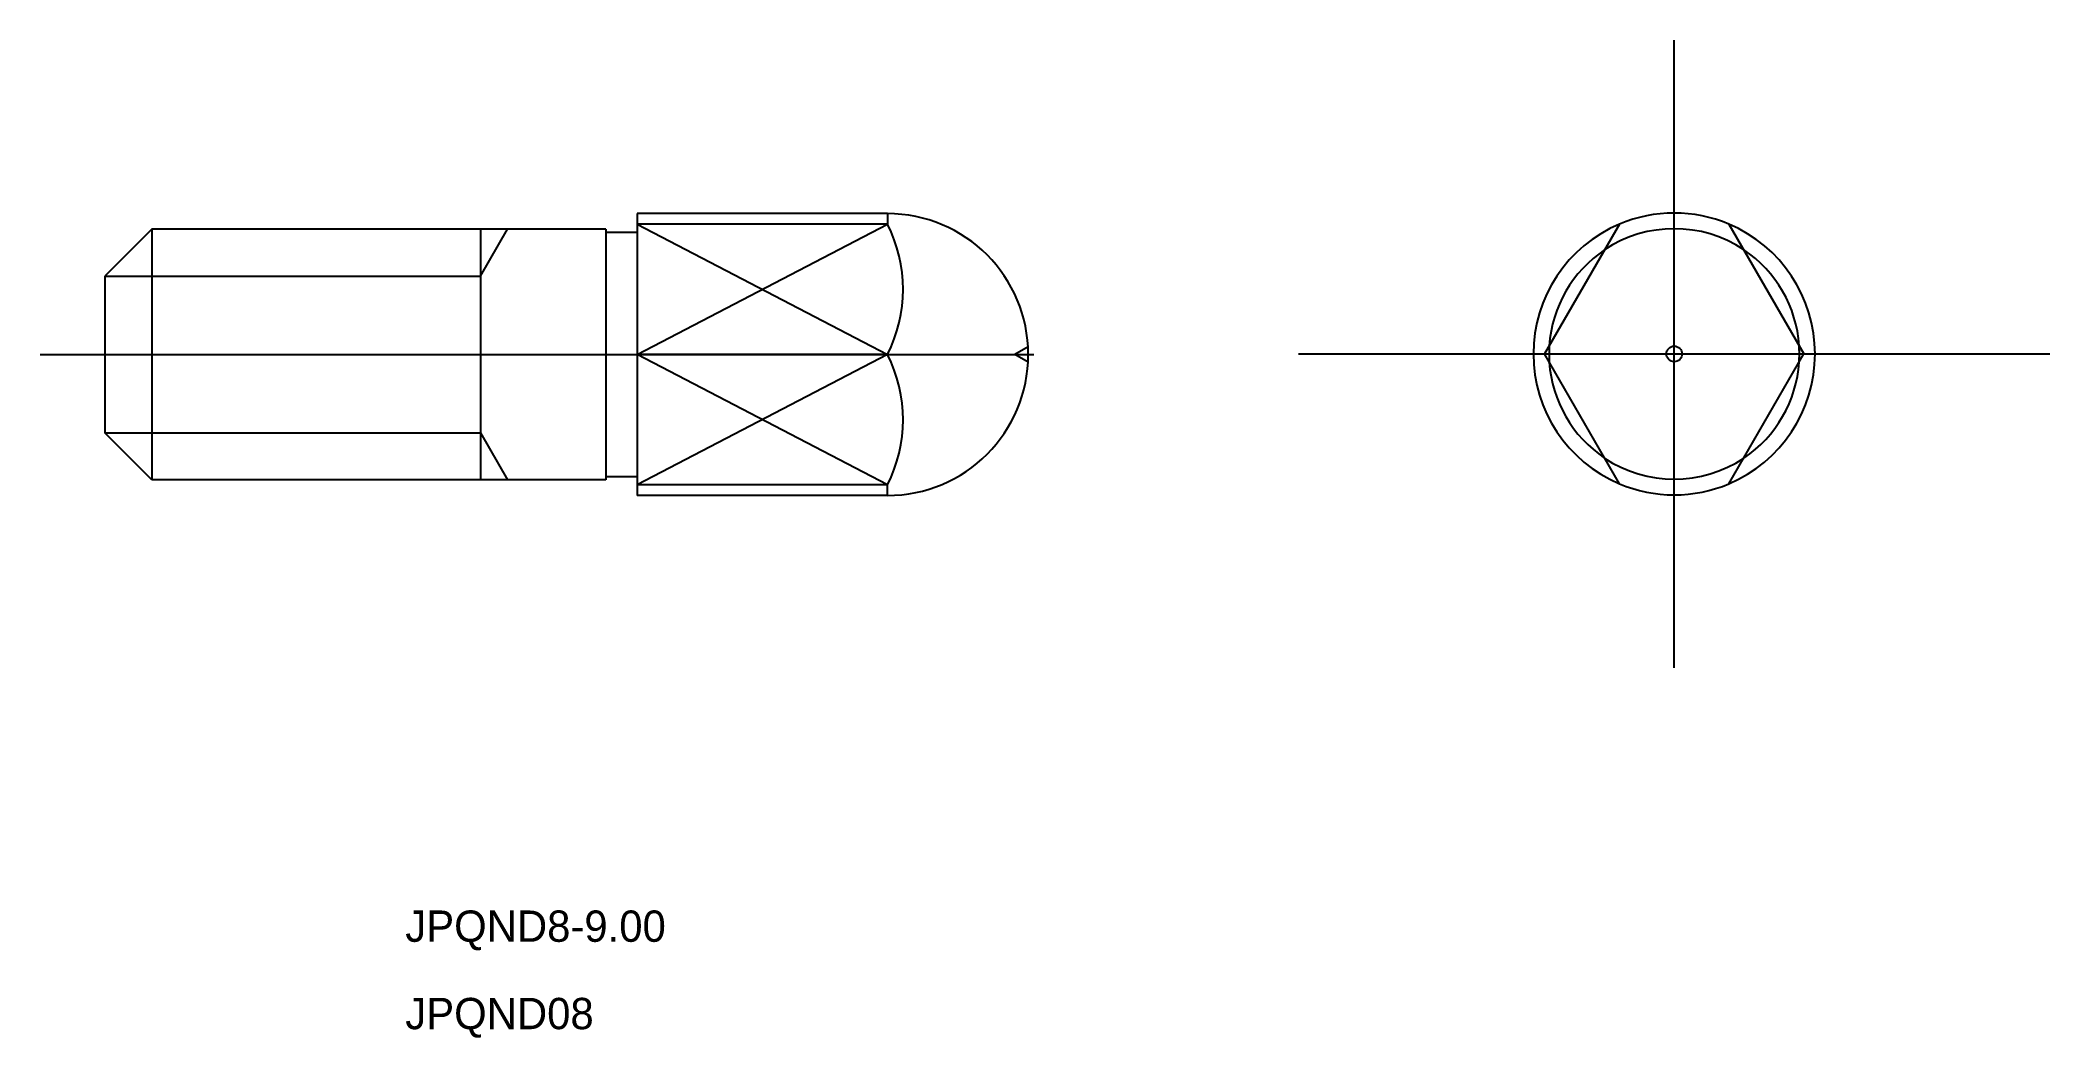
# Model space of a CAD drawing. Extents: x 545 to 609.2, y 570.8 to 602.7.
import ezdxf

# ---------------------------------------------------------------- set-up
doc = ezdxf.new("R2010")
doc.units = 0
for name, pattern in [('CENTER', [50.8, 31.75, -6.35, 6.35, -6.35]), ('DASHED', [19.05, 12.7, -6.35]), ('PHANTOM', [63.5, 31.75, -6.35, 6.35, -6.35, 6.35, -6.35])]:
    doc.linetypes.add(name, pattern=pattern)
doc.layers.get('0').update_dxf_attribs({"linetype": 'CONTINUOUS'})
doc.layers.add('CENTER', color=1, linetype='CENTER')

msp = doc.modelspace()

# ---------------------------------------------------------------- linework, layer by layer
at = {"color": 7, "linetype": 'CONTINUOUS'}
for p, q in [((564.025, 597.166), (564.025, 588.166)), ((572.025, 597.166), (564.025, 597.166)), ((572.025, 597.166), (572.025, 596.831)), ((548.525, 596.666), (547.025, 595.166)), ((563.025, 596.666), (548.525, 596.666)), ((548.525, 596.666), (548.525, 588.666)), ((559.025, 596.666), (559.025, 588.666)), ((563.025, 596.666), (563.025, 588.666)), ((564.025, 596.566), (563.025, 596.566)), ((572.025, 596.831), (564.025, 596.831)), ((595.412, 596.831), (593.019, 592.685)), ((598.912, 596.831), (601.306, 592.685)), ((547.025, 595.166), (547.025, 590.166)), ((572.025, 592.666), (564.025, 592.666)), ((595.412, 588.539), (593.019, 592.685)), ((598.912, 588.539), (601.306, 592.685)), ((548.525, 588.666), (547.025, 590.166)), ((564.025, 588.766), (563.025, 588.766)), ((563.025, 588.666), (548.525, 588.666)), ((572.025, 588.501), (564.025, 588.501)), ((572.025, 588.166), (564.025, 588.166)), ((572.025, 588.166), (572.025, 588.501))]:
    msp.add_line(p, q, dxfattribs=at)
at = {"color": 3, "linetype": 'CONTINUOUS'}
for p, q in [((559.025, 595.166), (559.891, 596.666)), ((564.025, 592.666), (572.025, 596.831)), ((564.025, 596.831), (572.025, 592.666)), ((547.025, 595.166), (559.025, 595.166)), ((572.025, 588.501), (564.025, 592.666)), ((572.025, 592.666), (564.025, 588.501)), ((547.025, 590.166), (559.025, 590.166)), ((559.025, 590.166), (559.891, 588.666))]:
    msp.add_line(p, q, dxfattribs=at)
at = {"color": 3, "linetype": 'DASHED'}
for p in [(576.519, 592.912), (576.519, 592.42)]:
    msp.add_line(p, (576.092, 592.666), dxfattribs=at)
at = {"color": 7, "linetype": 'CONTINUOUS'}
msp.add_circle((597.162, 592.685), 0.25, dxfattribs=at)
for centre, radius, start, end in [((572.025, 592.666), 4.5, 270, 90), ((597.162, 592.685), 4.5, 67.11462, 112.88538), ((567.939, 594.748), 4.587, 332.99742, 27.00258), ((597.162, 592.685), 4, 123.78059, 176.21941), ((597.162, 592.685), 4, 3.78059, 56.21941), ((567.939, 590.583), 4.587, 332.99742, 27.00258), ((597.162, 592.685), 4, 183.78059, 236.21941), ((597.162, 592.685), 4, 303.78059, 356.21941), ((597.162, 592.685), 4.5, 247.11462, 292.88538)]:
    msp.add_arc(centre, radius, start, end, dxfattribs=at)
at = {"color": 3, "linetype": 'PHANTOM'}
for start, end in [(112.88538, 247.11462), (292.88538, 67.11462)]:
    msp.add_arc((597.162, 592.685), 4.5, start, end, dxfattribs=at)
at = {"color": 3, "linetype": 'DASHED'}
for start, end in [(56.21941, 123.78059), (176.21941, 183.78059), (356.21941, 3.78059), (236.21941, 303.78059)]:
    msp.add_arc((597.162, 592.685), 4, start, end, dxfattribs=at)
at = {"layer": 'CENTER', "color": 1, "linetype": 'CONTINUOUS'}
msp.add_line((597.162, 582.666), (597.162, 602.704), dxfattribs=at)
at = {"layer": 'CENTER', "color": 1, "linetype": 'CENTER'}
for p, q in [((544.957, 592.666), (577.741, 592.666)), ((585.162, 592.685), (609.162, 592.685))]:
    msp.add_line(p, q, dxfattribs=at)

# ---------------------------------------------------------------- texts
at = {"color": 7, "linetype": 'CONTINUOUS'}
for s, p in [('JPQND8-9.00', (556.622, 573.913)), ('JPQND08', (556.622, 571.122))]:
    msp.add_text(s, height=1, dxfattribs=at).set_placement(p)

doc.saveas('drawing.dxf')
